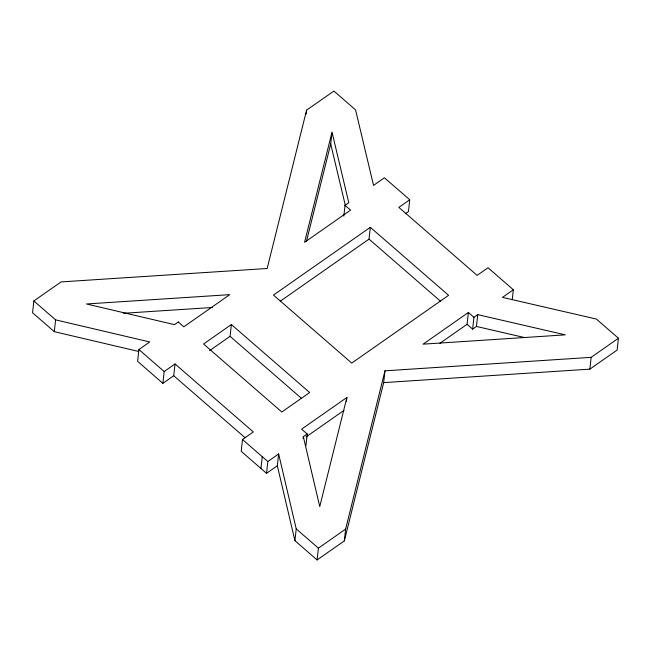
<?xml version="1.0" encoding="UTF-8"?>
<svg xmlns="http://www.w3.org/2000/svg" width="651" height="651" viewBox="0 0 651 651"><rect width="100%" height="100%" fill="white"/><g stroke="black" fill="none" stroke-linecap="round" stroke-linejoin="round"><path stroke-width="0.98" d="M405.329 213.723L408.446 211.542L409.748 199.743L384.424 177.78L373.536 185.397L355.576 109.889L333.898 91.05L306.605 110.141L267.17 268.489L61.08 281.916L33.852 300.957L32.55 312.757L54.302 331.66L138.622 351.459M54.302 331.66L55.612 319.861L33.852 300.957M55.612 319.861L149.73 341.97L138.915 349.53L137.613 361.329L162.864 383.341L173.727 375.741L175.029 363.942L253.312 431.947L242.498 439.506L241.195 451.306L266.528 473.318L277.342 465.75L278.644 453.95L267.83 461.518L266.528 473.318M162.864 383.341L164.166 371.542L175.029 363.942M209.606 350.645L230.072 336.323L231.374 324.532L309.656 392.529L281.818 412.002L203.543 343.997L231.374 324.532M260.961 468.476L262.263 456.677M306.173 114.08L306.605 110.141M306.45 241.334L330.708 143.952L331.904 133.138M303.13 438.636L303.342 436.675L307.207 433.973L301.584 429.172L346.885 397.476L346.446 401.415M409.748 199.743L398.835 207.376L477.118 275.373L488.022 267.74L513.338 289.768L502.45 297.385L596.357 319.047L618.45 338.243L591.165 357.334L384.977 370.826L383.675 382.625L344.33 540.9L317.102 559.95L294.919 540.672L296.221 528.872L278.644 453.95M305.905 445.772L307.207 433.973M343.826 216.156L345.022 205.342L348.79 202.705L332.01 132.153L304.57 242.327L350.563 210.151L345.022 205.342M317.102 559.95L318.404 548.15L345.632 529.1L384.977 370.826M280.435 301.087L369.019 239.12L370.321 227.321L448.604 295.318L351.743 363.087L273.461 295.082L370.321 227.321M344.33 540.9L345.632 529.1M467.068 324.288L468.37 312.488L473.936 317.33L472.634 329.121L467.068 324.288L439.905 343.289M472.634 329.121L476.451 326.452L477.753 314.653L565.28 334.85L423.101 344.159L468.37 312.488M512.247 299.598L513.338 289.768M383.675 382.625L589.855 369.133L591.165 357.334M618.45 338.243L617.148 350.043L589.855 369.133M346.885 397.476L319.755 506.616L303.342 436.675M473.936 317.33L477.753 314.653M306.051 436.935L343.931 410.431M123.527 313.277L212.34 307.492M476.451 326.452L524.641 337.576M369.019 239.12L440.393 301.12M230.072 336.323L301.446 398.331M173.727 375.741L245.101 437.741M242.498 439.506L267.83 461.518M164.166 371.542L138.915 349.53M296.221 528.872L318.404 548.15M330.708 143.952L345.388 205.683M277.342 465.75L294.919 540.672M178.293 321.985L174.484 324.646L86.477 303.976L229.787 294.643L183.777 326.826L178.293 321.985"/></g></svg>
